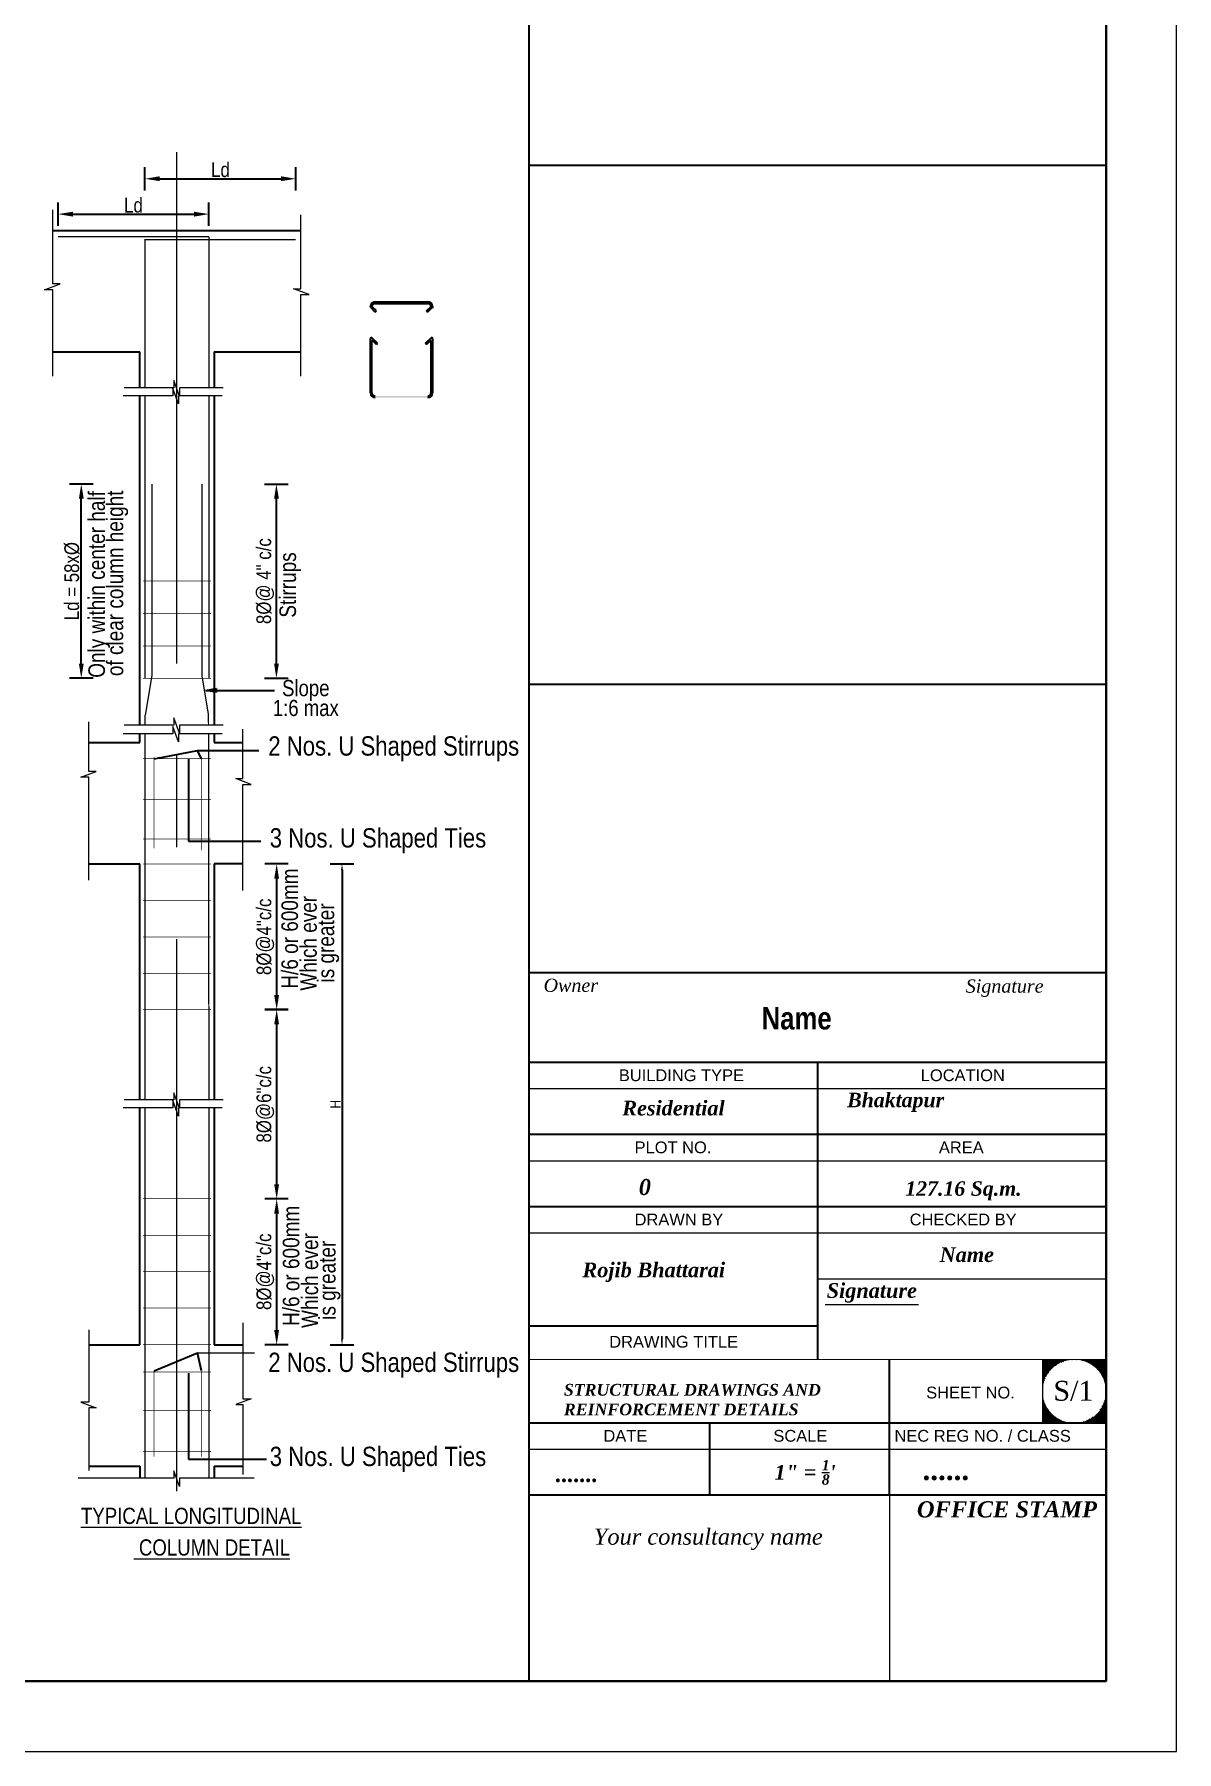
# Model space of a CAD drawing. Header units: inches. Extents: x 334224 to 340955, y 74691 to 79424.
# Drawn here: x 340179 to 340955, y 77179 to 78346 of the extents above; entities that cross this region are included whole.
import ezdxf
from ezdxf.enums import TextEntityAlignment as Align

# ---------------------------------------------------------------- set-up
doc = ezdxf.new("R2010")
doc.units = ezdxf.units.IN
doc.header["$MEASUREMENT"] = 0
doc.linetypes.add('CENTER2', pattern=[1.125, 0.75, -0.125, 0.125, -0.125])
doc.linetypes.add('HIDDEN', pattern=[0.375, 0.25, -0.125])
doc.layers.get('Defpoints').update_dxf_attribs({"lineweight": 0})
for name, color, linetype, lineweight in [('base line', 201, 'Continuous', 40), ('elevation', 151, 'Continuous', 5), ('Wall', 20, 'Continuous', 35)]:
    doc.layers.add(name, color=color, linetype=linetype, lineweight=lineweight)
for name, color, linetype in [('cl', 7, 'CENTER2'), ('dim', 1, 'Continuous'), ('elev', 1, 'Continuous'), ('HIDDENLINE', 1, 'HIDDEN'), ('SHEET B2', 7, 'Continuous'), ('text', 113, 'Continuous'), ('WALL2', 1, 'Continuous')]:
    doc.layers.add(name, color=color, linetype=linetype)
doc.styles.add('BLUE', font='')
doc.styles.add('dim', font='ARIALN.TTF')
doc.styles.add('Roman', font='times.ttf', dxfattribs={"height": 1})
doc.styles.get("Standard").update_dxf_attribs({"font": 'arial.ttf', "height": 9})
doc.styles.get('BLUE').set_extended_font_data('BluePrint')
doc.dimstyles.new('DET', dxfattribs={"dimtxt": 7, "dimasz": 4, "dimexe": 8, "dimexo": 0, "dimgap": 1, "dimtad": 1, "dimdec": 0, "dimlfac": -1, "dimrnd": 1, "dimzin": 0, "dimdsep": 46, "dimlunit": 4, "dimtxsty": 'dim', "dimcen": 0, "dimclrd": 256, "dimclre": 256, "dimclrt": 256, "dimadec": 0, "dimazin": 0, "dimtfac": 0.035714, "dimtdec": 0, "dimtix": 1, "dimtmove": 1, "dimatfit": 3, "dimfxl": 0, "dimtolj": 1, "dimtzin": 0, "dimarcsym": 0})
doc.dimstyles.new('DETAIL', dxfattribs={"dimtxt": 7, "dimasz": 4, "dimexe": 4, "dimexo": 0, "dimgap": 1, "dimtad": 1, "dimdec": 4, "dimrnd": 1, "dimzin": 0, "dimdsep": 46, "dimlunit": 4, "dimtxsty": 'dim', "dimcen": 0.0625, "dimclrd": 256, "dimclre": 256, "dimclrt": 256, "dimadec": 0, "dimazin": 0, "dimtfac": 0.010417, "dimtdec": 4, "dimtix": 1, "dimtmove": 1, "dimatfit": 3, "dimfxl": 0, "dimfrac": 2, "dimtolj": 1, "dimtzin": 0, "dimarcsym": 0})
doc.dimstyles.new('OUTER', dxfattribs={"dimtxt": 10, "dimasz": 10, "dimexe": 8, "dimexo": 0, "dimgap": 1, "dimtad": 1, "dimdec": 1, "dimrnd": 1, "dimzin": 0, "dimdsep": 46, "dimlunit": 4, "dimtxsty": 'dim', "dimcen": 0.0625, "dimclrd": 256, "dimclre": 256, "dimclrt": 256, "dimadec": 0, "dimazin": 0, "dimtfac": 0.010417, "dimtdec": 1, "dimtmove": 0, "dimatfit": 3, "dimfxl": 0, "dimfrac": 2, "dimtolj": 1, "dimtzin": 0, "dimarcsym": 0})

# ---------------------------------------------------------------- blocks, each defined once
blk = doc.blocks.new('*D200')
at = {"layer": 'Defpoints', "color": 0, "transparency": 16777216}
for p in [(-58524.6, -45701.5), (-58516.8, -45701.5), (-58516.8, -45830.1)]:
    blk.add_point(p, dxfattribs=at)
at = {"layer": 'dim', "lineweight": -2, "transparency": 16777216}
for p, q in [((-58516.8, -45701.5), (-58532.6, -45701.5)), ((-58524.6, -45820.1), (-58524.6, -45711.5)), ((-58516.8, -45830.1), (-58532.6, -45830.1))]:
    blk.add_line(p, q, dxfattribs=at)
at = {"layer": 'dim', "transparency": 16777216}
for points in [[(-58526.3, -45711.5), (-58523, -45711.5), (-58524.6, -45701.5)], [(-58526.3, -45820.1), (-58523, -45820.1), (-58524.6, -45830.1)]]:
    blk.add_solid(points, dxfattribs=at)
at = {"layer": 'dim', "transparency": 16777216, "insert": (-58532.3, -45765.8), "char_height": 10, "attachment_point": 5, "rotation": 90, "style": 'dim'}
blk.add_mtext('\\A1;8%%C@6"c/c', dxfattribs=at)
blk = doc.blocks.new('*D201')
at = {"layer": 'Defpoints', "color": 0, "transparency": 16777216}
for p in [(-58493.3, -45602.5), (-58493.3, -45929.2), (-58480.2, -45929.2)]:
    blk.add_point(p, dxfattribs=at)
at = {"layer": 'dim', "lineweight": -2, "transparency": 16777216}
for p, q in [((-58488.2, -45602.5), (-58472.2, -45602.5)), ((-58480.2, -45606.5), (-58480.2, -45925.2)), ((-58488.2, -45929.2), (-58472.2, -45929.2))]:
    blk.add_line(p, q, dxfattribs=at)
at = {"layer": 'dim', "transparency": 16777216}
for points in [[(-58480.9, -45606.5), (-58479.6, -45606.5), (-58480.2, -45602.5)], [(-58480.9, -45925.2), (-58479.6, -45925.2), (-58480.2, -45929.2)]]:
    blk.add_solid(points, dxfattribs=at)
at = {"layer": 'dim', "transparency": 16777216, "insert": (-58484.7, -45765.8), "char_height": 7, "attachment_point": 5, "rotation": 90, "style": 'dim'}
blk.add_mtext('\\A1;H', dxfattribs=at)
blk = doc.blocks.new('*D202')
at = {"layer": 'Defpoints', "color": 0, "transparency": 16777216}
for p in [(-58524.6, -45830.1), (-58516.8, -45830.1), (-58516.8, -45929.2)]:
    blk.add_point(p, dxfattribs=at)
at = {"layer": 'dim', "lineweight": -2, "transparency": 16777216}
for p, q in [((-58516.8, -45830.1), (-58532.6, -45830.1)), ((-58524.6, -45919.2), (-58524.6, -45840.1)), ((-58516.8, -45929.2), (-58532.6, -45929.2))]:
    blk.add_line(p, q, dxfattribs=at)
at = {"layer": 'dim', "transparency": 16777216}
for points in [[(-58526.3, -45840.1), (-58523, -45840.1), (-58524.6, -45830.1)], [(-58526.3, -45919.2), (-58523, -45919.2), (-58524.6, -45929.2)]]:
    blk.add_solid(points, dxfattribs=at)
at = {"layer": 'dim', "transparency": 16777216, "insert": (-58532.3, -45879.6), "char_height": 10, "attachment_point": 5, "rotation": 90, "style": 'dim'}
blk.add_mtext('\\A1;8%%c@4"c/c', dxfattribs=at)
blk = doc.blocks.new('*D203')
at = {"layer": 'Defpoints', "color": 0, "transparency": 16777216}
for p in [(-58524.6, -45602.5), (-58516.8, -45602.5), (-58516.8, -45701.6)]:
    blk.add_point(p, dxfattribs=at)
at = {"layer": 'dim', "lineweight": -2, "transparency": 16777216}
for p, q in [((-58516.8, -45602.5), (-58532.6, -45602.5)), ((-58524.6, -45691.6), (-58524.6, -45612.5)), ((-58516.8, -45701.6), (-58532.6, -45701.6))]:
    blk.add_line(p, q, dxfattribs=at)
at = {"layer": 'dim', "transparency": 16777216}
for points in [[(-58526.3, -45612.5), (-58523, -45612.5), (-58524.6, -45602.5)], [(-58526.3, -45691.6), (-58523, -45691.6), (-58524.6, -45701.6)]]:
    blk.add_solid(points, dxfattribs=at)
at = {"layer": 'dim', "transparency": 16777216, "insert": (-58532.3, -45652), "char_height": 10, "attachment_point": 5, "rotation": 90, "style": 'dim'}
blk.add_mtext('\\A1;8%%C@4"c/c', dxfattribs=at)
blk = doc.blocks.new('_Closed')
at = {"color": 0, "linetype": 'ByBlock', "lineweight": -2}
for p, q in [((-1, 0.17), (0, 0)), ((-1, 0.17), (-1, -0.17)), ((0, 0), (-1, -0.17)), ((0, 0), (-1, 0))]:
    blk.add_line(p, q, dxfattribs=at)
blk = doc.blocks.new('*D204')
at = {"layer": 'Defpoints', "color": 0, "transparency": 16777216}
for p in [(-58541.7, -45344.3), (-58524.8, -45344.3), (-58541.7, -45476.3)]:
    blk.add_point(p, dxfattribs=at)
at = {"layer": 'dim', "lineweight": -2, "transparency": 16777216}
for p, q in [((-58532.8, -45344.3), (-58516.8, -45344.3)), ((-58524.8, -45466.3), (-58524.8, -45354.3)), ((-58532.8, -45476.3), (-58516.8, -45476.3))]:
    blk.add_line(p, q, dxfattribs=at)
at = {"layer": 'dim', "transparency": 16777216}
for points in [[(-58526.4, -45354.3), (-58523.1, -45354.3), (-58524.8, -45344.3)], [(-58526.4, -45466.3), (-58523.1, -45466.3), (-58524.8, -45476.3)]]:
    blk.add_solid(points, dxfattribs=at)
at = {"layer": 'dim', "transparency": 16777216, "insert": (-58532.4, -45410.3), "char_height": 10, "attachment_point": 5, "rotation": 90, "style": 'dim'}
blk.add_mtext('\\A1;8%%c@ 4" c/c', dxfattribs=at)
blk = doc.blocks.new('*D205')
at = {"layer": 'Defpoints', "color": 0, "transparency": 16777216}
for p in [(-58657.4, -45344.3), (-58632.5, -45344.3), (-58632.5, -45476.3)]:
    blk.add_point(p, dxfattribs=at)
at = {"layer": 'dim', "lineweight": -2, "transparency": 16777216}
for p, q in [((-58649.4, -45344.3), (-58665.4, -45344.3)), ((-58657.4, -45466.3), (-58657.4, -45354.3)), ((-58649.4, -45476.3), (-58665.4, -45476.3))]:
    blk.add_line(p, q, dxfattribs=at)
at = {"layer": 'dim', "transparency": 16777216}
for points in [[(-58659, -45354.3), (-58655.7, -45354.3), (-58657.4, -45344.3)], [(-58659, -45466.3), (-58655.7, -45466.3), (-58657.4, -45476.3)]]:
    blk.add_solid(points, dxfattribs=at)
at = {"layer": 'dim', "transparency": 16777216, "insert": (-58663.7, -45410.3), "char_height": 10, "attachment_point": 5, "rotation": 90, "style": 'dim'}
blk.add_mtext('\\A1;Ld = 58x%%c', dxfattribs=at)
blk = doc.blocks.new('*D206')
at = {"layer": 'Defpoints', "color": 0, "transparency": 16777216}
for p in [(-58511.6, -45136.9), (-58614.1, -45148.2), (-58511.6, -45148.2)]:
    blk.add_point(p, dxfattribs=at)
at = {"layer": 'dim', "lineweight": -2, "transparency": 16777216}
for p, q in [((-58614.1, -45144.9), (-58614.1, -45128.9)), ((-58604.1, -45136.9), (-58521.6, -45136.9)), ((-58511.6, -45144.9), (-58511.6, -45128.9))]:
    blk.add_line(p, q, dxfattribs=at)
at = {"layer": 'dim', "transparency": 16777216}
for points in [[(-58604.1, -45135.2), (-58604.1, -45138.5), (-58614.1, -45136.9)], [(-58521.6, -45135.2), (-58521.6, -45138.5), (-58511.6, -45136.9)]]:
    blk.add_solid(points, dxfattribs=at)
at = {"layer": 'dim', "transparency": 16777216, "insert": (-58562.8, -45130.8), "char_height": 10, "attachment_point": 5, "style": 'dim'}
blk.add_mtext('\\A1;Ld', dxfattribs=at)
blk = doc.blocks.new('*D207')
at = {"layer": 'Defpoints', "color": 0, "transparency": 16777216}
for p in [(-58570.7, -45160.9), (-58673.1, -45170.9), (-58570.7, -45170.9)]:
    blk.add_point(p, dxfattribs=at)
at = {"layer": 'dim', "lineweight": -2, "transparency": 16777216}
for p, q in [((-58673.1, -45168.9), (-58673.1, -45152.9)), ((-58663.1, -45160.9), (-58580.7, -45160.9)), ((-58570.7, -45168.9), (-58570.7, -45152.9))]:
    blk.add_line(p, q, dxfattribs=at)
at = {"layer": 'dim', "transparency": 16777216}
for points in [[(-58663.1, -45159.3), (-58663.1, -45162.6), (-58673.1, -45160.9)], [(-58580.7, -45159.3), (-58580.7, -45162.6), (-58570.7, -45160.9)]]:
    blk.add_solid(points, dxfattribs=at)
at = {"layer": 'dim', "transparency": 16777216, "insert": (-58621.9, -45154.9), "char_height": 10, "attachment_point": 5, "style": 'dim'}
blk.add_mtext('\\A1;Ld', dxfattribs=at)
blk = doc.blocks.new('A$C3171196F')
at = {"ltscale": 0.5}
h = blk.add_hatch(color=256, dxfattribs=at)
h.paths.add_polyline_path([(260.44, 855.06, -0.4142136), (262.55, 852.95), (259.57, 849.96), (260.31, 849.22), (263.4, 852.3, 0.1989124), (263.6, 852.8), (263.6, 852.95, 0.4142136), (260.44, 856.11), (224.58, 856.11, 0.4142136), (221.42, 852.95), (221.42, 852.8, 0.1989124), (221.62, 852.3), (224.71, 849.22), (225.45, 849.96), (222.47, 852.95, -0.4142136), (224.58, 855.06)])
h.paths.add_polyline_path([(263.6, 831.07, 0.6681786), (262.4, 831.56), (258.82, 827.98), (259.57, 827.23), (261.95, 829.62, -0.6681786), (262.55, 829.37), (262.55, 794.28, -0.4142136), (260.44, 792.17), (224.58, 792.17, -0.4142136), (222.47, 794.28), (222.47, 829.37, -0.6681786), (223.07, 829.62), (225.45, 827.23), (226.2, 827.98), (222.62, 831.56, 0.6681786), (221.42, 831.07), (221.42, 794.28, 0.4142136), (224.58, 791.12), (260.44, 791.12, 0.4142136), (263.6, 794.28)])
for p, q in [((5.61, 904.71), (174.14, 904.71)), ((221.42, 852.8), (221.42, 852.95)), ((224.71, 849.22), (221.62, 852.3)), ((225.45, 849.96), (222.12, 853.29)), ((222.47, 852.95), (222.47, 852.95)), ((224.58, 856.11), (260.44, 856.11)), ((224.58, 855.06), (260.44, 855.06)), ((259.57, 849.96), (262.9, 853.29)), ((260.31, 849.22), (263.4, 852.3)), ((262.55, 852.95), (262.55, 852.95)), ((263.6, 852.8), (263.6, 852.95)), ((263.6, 852.95), (263.6, 851.89)), ((224.71, 849.22), (225.45, 849.96)), ((260.31, 849.22), (259.57, 849.96)), ((260.31, 849.22), (259.57, 849.96)), ((221.42, 794.28), (221.42, 831.07)), ((222.47, 794.28), (222.47, 829.37)), ((226.2, 827.98), (222.62, 831.56)), ((225.45, 827.23), (223.07, 829.62)), ((258.82, 827.98), (262.4, 831.56)), ((259.57, 827.23), (261.95, 829.62)), ((262.55, 829.37), (262.55, 794.28)), ((263.6, 831.07), (263.6, 794.28)), ((5.61, 822.17), (64.64, 822.17)), ((64.64, 797.69), (64.64, 822.17)), ((115.27, 822.17), (174.14, 822.17)), ((115.27, 822.17), (115.27, 797.67)), ((225.45, 827.23), (226.2, 827.98)), ((259.57, 827.23), (258.82, 827.98)), ((64.64, 568.56), (64.64, 792.35)), ((115.27, 792.33), (115.27, 568.54)), ((64.64, 556.75), (64.64, 562.68)), ((115.27, 562.65), (115.27, 556.75)), ((29.78, 556.75), (64.64, 556.75)), ((115.27, 556.75), (134.81, 556.75)), ((29.78, 474.21), (64.64, 474.21)), ((64.64, 313.82), (64.64, 474.21)), ((115.27, 474.21), (115.27, 313.79)), ((134.81, 474.21), (115.27, 474.21)), ((64.64, 147.51), (64.64, 308.48)), ((115.27, 308.45), (115.27, 147.51)), ((29.78, 147.51), (64.64, 147.51)), ((115.27, 147.51), (134.81, 147.51)), ((29.78, 64.97), (64.64, 64.97)), ((64.64, 64.97), (64.64, 56.76)), ((115.27, 64.97), (134.81, 64.97)), ((115.27, 64.97), (115.27, 56.59))]:
    blk.add_line(p, q)
at = {"color": 7}
blk.add_line((116.85, 592.13), (156.15, 592.13), dxfattribs=at)
at = {"color": 4}
blk.add_line((97.87, 545.65), (97.87, 519.6), dxfattribs=at)
for points, const_width in [([(9.2, 900.49), (111.65, 900.49)], 0.904), ([(68.26, 797.69), (68.26, 898.38), (75.92, 898.38)], 0.904), ([(68.26, 898.38), (170.71, 898.38)], 0.904), ([(111.65, 900.49), (111.65, 797.67)], 0.904), ([(68.26, 600.32), (68.26, 792.35)], 0.904), ([(111.65, 792.33), (111.65, 600.32)], 0.904), ([(68.52, 575.38), (73.04, 602.5), (73.04, 732.38)], 0.904), ([(111.39, 575.38), (106.87, 602.5), (106.87, 732.38)], 0.904), ([(66.9, 666.35), (113.01, 666.35)], 0.452), ([(66.9, 644.34), (113.01, 644.34)], 0.452), ([(66.9, 622.33), (113.01, 622.33)], 0.452), ([(66.9, 600.32), (113.01, 600.32)], 0.452), ([(68.26, 568.56), (68.26, 575.38)], 0.904), ([(111.39, 575.38), (111.4, 568.54)], 0.904), ([(68.26, 313.82), (68.26, 562.68)], 0.904), ([(111.41, 562.65), (111.7, 313.79)], 0.904), ([(66.9, 545.65), (113.01, 545.65)], 0.452), ([(74.37, 546.93), (74.37, 484.7)], 0.452), ([(106.7, 546.93), (106.7, 483.38)], 0.452), ([(66.9, 518.18), (113.01, 518.18)], 0.452), ([(66.9, 491.09), (113.01, 491.09)], 0.452), ([(66.9, 474.15), (113.01, 474.15)], 0.452), ([(66.9, 449.39), (113.01, 449.39)], 0.452), ([(66.9, 424.63), (113.01, 424.63)], 0.452), ([(66.9, 399.87), (113.01, 399.87)], 0.452), ([(66.9, 375.16), (113.01, 375.16)], 0.452), ([(66.9, 375.1), (113.01, 375.1)], 0.452), ([(68.26, 56.76), (68.26, 308.48)], 0.904), ([(111.65, 308.45), (111.65, 56.74)], 0.904), ([(66.9, 246.62), (113.01, 246.62)], 0.452), ([(66.9, 221.85), (113.01, 221.85)], 0.452), ([(66.9, 197.09), (113.01, 197.09)], 0.452), ([(66.9, 172.33), (113.01, 172.33)], 0.452), ([(66.9, 147.57), (113.01, 147.57)], 0.452), ([(66.9, 128.99), (113.01, 128.99)], 0.452), ([(74.37, 129.67), (74.37, 71.49)], 0.452), ([(106.7, 129.67), (106.7, 71.49)], 0.452), ([(66.9, 102.71), (113.01, 102.71)], 0.452), ([(66.9, 74.95), (113.01, 74.95)], 0.452)]:
    blk.add_lwpolyline(points, dxfattribs=dict(const_width=const_width))
for centre, radius, start, end in [((224.58, 852.95), 3.16, 90, 180), ((222.12, 852.8), 0.703, 180, 225), ((224.58, 852.95), 2.11, 90, 180), ((260.44, 852.95), 3.16, 0, 90), ((260.44, 852.95), 3.16, 0, 90), ((260.44, 852.95), 2.11, 0, 90), ((260.44, 852.95), 2.11, 0, 90), ((262.9, 852.8), 0.703, 315, 0), ((222.12, 831.07), 0.703, 45, 180), ((222.82, 829.37), 0.352, 45, 180), ((262.2, 829.37), 0.352, 0, 135), ((262.9, 831.07), 0.703, 0, 135), ((224.58, 794.28), 3.16, 180, 270), ((224.58, 794.28), 2.11, 180, 270), ((260.44, 794.28), 2.11, 270, 0), ((260.44, 794.28), 3.16, 270, 0)]:
    blk.add_arc(centre, radius, start, end)
at = {"layer": 'cl', "ltscale": 500}
blk.add_line((89.95, 47.99), (89.95, 957.89), dxfattribs=at)
at = {"layer": 'text'}
blk.add_line((104.02, 141.94), (142.56, 141.94), dxfattribs=at)
at = {"layer": 'WALL2'}
for points in [[(5.58, 805.67), (5.58, 864.38), (0, 864.38), (10.52, 868.29), (5.61, 868.29), (5.61, 918.62)], [(174.17, 805.67), (174.17, 861.13), (179.75, 861.13), (169.23, 865.04), (174.14, 865.04), (174.14, 915.37)], [(120.77, 792.33), (91.02, 792.33), (91.02, 786.75), (87.11, 797.27), (87.11, 792.35), (53.46, 792.35)], [(121.39, 797.67), (91.65, 797.67), (91.65, 792.09), (87.74, 802.61), (87.74, 797.69), (54.09, 797.69)], [(121.39, 568.54), (91.65, 568.54), (91.65, 562.96), (87.74, 573.48), (87.74, 568.56), (54.09, 568.56)], [(30.13, 463.2), (30.13, 533.1), (24.55, 533.1), (35.07, 537.01), (30.16, 537.01), (30.16, 570.66)], [(120.77, 562.65), (91.02, 562.65), (91.02, 557.07), (87.11, 567.59), (87.11, 562.68), (53.46, 562.68)], [(134.81, 456.22), (134.81, 528.23), (140.39, 528.23), (129.87, 532.14), (134.78, 532.14), (134.78, 565.79)], [(121.39, 313.79), (91.65, 313.79), (91.65, 308.21), (87.74, 318.73), (87.74, 313.82), (54.09, 313.82)], [(120.77, 308.45), (91.02, 308.45), (91.02, 302.87), (87.11, 313.39), (87.11, 308.48), (53.46, 308.48)], [(30.13, 157.51), (30.13, 108.48), (24.55, 108.48), (35.07, 104.57), (30.16, 104.57), (30.16, 61.94)], [(134.81, 162.38), (134.81, 110.68), (140.39, 110.68), (129.87, 106.77), (134.78, 106.77), (134.78, 59.26)], [(142.47, 56.74), (91.65, 56.74), (91.65, 51.16), (87.74, 61.68), (87.74, 56.76), (22.79, 56.76)]]:
    blk.add_lwpolyline(points, dxfattribs=at)
at = {"color": 7, "xscale": 7.232142857144935, "yscale": 7.232142857144935, "zscale": 7.232142857144935, "rotation": 180}
blk.add_blockref('_Closed', (109.62, 592.13), dxfattribs=at)
at = {"layer": 'text', "style": 'dim'}
for s, p in [('Only within center half', (41.02, 600.69)), ('of clear column height', (53.42, 601.82)), ('Stirrups', (170.84, 641.53)), ('H/6 or 600mm', (172.19, 389.44)), ('Which ever', (184.94, 388.04)), ('is greater', (196.8, 393.62)), ('H/6 or 600mm', (173.1, 160.25)), ('Which ever', (185.86, 158.85)), ('is greater', (197.71, 164.43))]:
    blk.add_text(s, height=11.25, rotation=90, dxfattribs=at).set_placement(p)
for s, p in [('Slope', (177.51, 592.31)), ('1:6 max', (177.51, 580.19))]:
    blk.add_text(s, height=11.005, dxfattribs=at).set_placement(p, align=Align.MIDDLE)
for s, height, p in [('2 Nos. U Shaped Stirrups', 13.125, (152.02, 547.79)), ('3 Nos. U Shaped Ties', 13.125, (153, 485.32)), ('2 Nos. U Shaped Stirrups', 13.125, (152.02, 128.97)), ('3 Nos. U Shaped Ties', 13.125, (153, 65.03)), ('%%uTYPICAL LONGITUDINAL', 11.05, (24.74, 25.66)), ('%%u COLUMN DETAIL', 11.05, (60.59, 4.19))]:
    blk.add_text(s, height=height, dxfattribs=at).set_placement(p)
at = {"layer": 'dim', "color": 7}
for base, p1, p2, picture, middle in [((170.71, 939.79), (68.26, 928.48), (170.71, 928.48), '*D206', (119.49, 945.87)), ((111.65, 915.72), (9.2, 905.76), (111.65, 905.76), '*D207', (60.42, 921.8))]:
    dim = blk.add_linear_dim(base=base, p1=p1, p2=p2, text='Ld', dimstyle='OUTER', dxfattribs=at)
    dim.commit()
    dim.dimension.update_dxf_attribs({"geometry": picture, "text_midpoint": middle, "insert": (58682.33, 46076.66)})
for base, p1, p2, text, dimstyle, picture, middle in [((24.97, 732.38), (49.8, 600.32), (49.8, 732.38), 'Ld = 58x%%c', 'OUTER', '*D205', (18.59, 666.35)), ((157.56, 732.38), (140.64, 600.32), (140.64, 732.38), '8%%c@ 4" c/c', 'OUTER', '*D204', (149.91, 666.35)), ((157.71, 474.21), (165.49, 375.1), (165.49, 474.21), '8%%C@4"c/c', 'OUTER', '*D203', (150.05, 424.66)), ((202.11, 147.51), (189.07, 474.21), (189.07, 147.51), 'H', 'DET', '*D201', (197.61, 310.86)), ((157.71, 375.16), (165.49, 246.56), (165.49, 375.16), '8%%C@6"c/c', 'OUTER', '*D200', (150.05, 310.86)), ((157.71, 246.56), (165.49, 147.51), (165.49, 246.56), '8%%c@4"c/c', 'OUTER', '*D202', (150.05, 197.03))]:
    dim = blk.add_linear_dim(base=base, p1=p1, p2=p2, angle=90, text=text, dimstyle=dimstyle, dxfattribs=at)
    dim.commit()
    dim.dimension.update_dxf_attribs({"geometry": picture, "text_midpoint": middle, "insert": (58682.33, 46076.66)})
at = {"layer": 'dim', "ltscale": 0.5}
for points in [[(74.37, 545.65), (104.02, 551.18), (145.63, 551.18)], [(106.7, 545.65), (104.02, 551.18)], [(97.87, 545.65), (97.87, 489.71), (146.96, 489.71)]]:
    blk.add_leader(points, dimstyle='DETAIL', override={"dimscale": 1}, dxfattribs=at)
at = {"layer": 'text'}
for points, override in [([(74.37, 129.67), (104.02, 141.94)], {"dimscale": 1, "dimtxt": 9, "dimasz": 4, "dimdec": 1, "dimtxsty": 'Standard', "dimclrt": 5, "dimtdec": 1}), ([(106.7, 129.67), (104.02, 141.94)], {"dimscale": 1, "dimtxt": 9, "dimdec": 1, "dimtxsty": 'Standard', "dimclrt": 5, "dimtdec": 1}), ([(97.87, 128.1), (97.87, 69.7), (150.74, 69.7)], {"dimscale": 1, "dimtxt": 9, "dimasz": 4, "dimdec": 1, "dimtxsty": 'Standard', "dimclrt": 5, "dimtdec": 1})]:
    blk.add_leader(points, dimstyle='DETAIL', override=override, dxfattribs=at)
blk = doc.blocks.new('Complete project')
at = {"color": 3, "lineweight": 20}
for p, q in [((340864.0202, 77445.67742), (340864.26817, 77445.92538)), ((340864.0202, 77444.88192), (340865.06366, 77445.92538)), ((340864.0202, 77444.08643), (340865.85916, 77445.92538)), ((340864.0202, 77443.29093), (340866.65465, 77445.92538)), ((340864.0202, 77442.49544), (340867.45015, 77445.92538)), ((340864.0202, 77441.69994), (340868.24564, 77445.92538)), ((340864.0202, 77440.90445), (340869.04114, 77445.92538)), ((340864.0202, 77440.10895), (340869.83663, 77445.92538)), ((340864.0202, 77439.31346), (340870.63213, 77445.92538)), ((340864.0202, 77438.51796), (340871.42762, 77445.92538)), ((340864.0202, 77437.72247), (340872.22312, 77445.92538)), ((340864.0202, 77436.92697), (340873.01861, 77445.92538)), ((340864.0202, 77436.13148), (340873.81411, 77445.92538)), ((340864.0202, 77435.33598), (340874.6096, 77445.92538)), ((340864.0202, 77434.54049), (340875.4051, 77445.92538)), ((340864.0202, 77433.74499), (340876.20059, 77445.92538)), ((340864.0202, 77445.92538), (340864.0202, 77402.72538)), ((340872.74634, 77441.67564), (340876.99609, 77445.92538)), ((340875.01356, 77443.14736), (340877.79158, 77445.92538)), ((340876.63467, 77443.97297), (340878.58708, 77445.92538)), ((340877.99824, 77444.54105), (340879.38258, 77445.92538)), ((340879.21001, 77444.95733), (340880.17807, 77445.92538)), ((340880.31752, 77445.26933), (340880.97357, 77445.92538)), ((340881.34706, 77445.50339), (340881.76906, 77445.92538)), ((340882.31505, 77445.67588), (340882.56456, 77445.92538)), ((340883.23251, 77445.79784), (340883.36005, 77445.92538)), ((340884.10731, 77445.87715), (340884.15555, 77445.92538)), ((340884.9453, 77445.91964), (340884.95104, 77445.92538)), ((340886.52776, 77445.91112), (340886.54203, 77445.92538)), ((340887.27859, 77445.86644), (340887.33753, 77445.92538)), ((340888.00572, 77445.79808), (340888.13302, 77445.92538)), ((340888.71108, 77445.70795), (340888.92852, 77445.92538)), ((340889.39627, 77445.59764), (340889.72401, 77445.92538)), ((340890.06264, 77445.46852), (340890.51951, 77445.92538)), ((340890.71137, 77445.32175), (340891.315, 77445.92538)), ((340891.34345, 77445.15834), (340892.1105, 77445.92538)), ((340891.95975, 77444.97914), (340892.90599, 77445.92538)), ((340892.56102, 77444.78492), (340893.70149, 77445.92538)), ((340893.14793, 77444.57633), (340894.49698, 77445.92538)), ((340893.72105, 77444.35396), (340895.29248, 77445.92538)), ((340894.2809, 77444.11831), (340896.08797, 77445.92538)), ((340894.82792, 77443.86983), (340896.88347, 77445.92538)), ((340895.36251, 77443.60893), (340897.67896, 77445.92538)), ((340895.88501, 77443.33594), (340898.47446, 77445.92538)), ((340896.39574, 77443.05117), (340899.26995, 77445.92538)), ((340896.89497, 77442.7549), (340900.06545, 77445.92538)), ((340897.38292, 77442.44736), (340900.86094, 77445.92538)), ((340897.8598, 77442.12875), (340901.65644, 77445.92538)), ((340898.32579, 77441.79924), (340902.45193, 77445.92538)), ((340898.78103, 77441.45898), (340903.24743, 77445.92538)), ((340899.22564, 77441.1081), (340904.04292, 77445.92538)), ((340899.65972, 77440.74669), (340904.83842, 77445.92538)), ((340900.08336, 77440.37483), (340905.63391, 77445.92538)), ((340900.49659, 77439.99256), (340906.42941, 77445.92538)), ((340900.89946, 77439.59993), (340907.2202, 77445.92068)), ((340901.29196, 77439.19695), (340907.2202, 77445.12519)), ((340901.6741, 77438.78359), (340907.2202, 77444.32969)), ((340902.04584, 77438.35984), (340907.2202, 77443.53419)), ((340902.40713, 77437.92563), (340907.2202, 77442.7387)), ((340902.75788, 77437.48089), (340907.2202, 77441.9432)), ((340903.09801, 77437.02552), (340907.2202, 77441.14771)), ((340903.42739, 77436.55941), (340907.2202, 77440.35221)), ((340903.74588, 77436.0824), (340907.2202, 77439.55672)), ((340864.0202, 77432.9495), (340868.26995, 77437.19924)), ((340864.0202, 77432.154), (340866.79823, 77434.93203)), ((340864.0202, 77431.3585), (340865.97261, 77433.31092)), ((340864.0202, 77430.56301), (340865.40453, 77431.94734)), ((340864.0202, 77429.76751), (340864.98826, 77430.73557)), ((340864.0202, 77428.97202), (340864.67625, 77429.62807)), ((340864.0202, 77428.17652), (340864.4422, 77428.59852)), ((340904.05329, 77435.59431), (340907.2202, 77438.76122)), ((340904.34943, 77435.09495), (340907.2202, 77437.96573)), ((340904.63405, 77434.58409), (340907.2202, 77437.17023)), ((340904.9069, 77434.06144), (340907.2202, 77436.37474)), ((340905.16766, 77433.5267), (340907.2202, 77435.57924)), ((340905.41599, 77432.97954), (340907.2202, 77434.78375)), ((340905.65148, 77432.41953), (340907.2202, 77433.98825)), ((340905.8737, 77431.84625), (340907.2202, 77433.19276)), ((340906.08212, 77431.25918), (340907.2202, 77432.39726)), ((340906.27617, 77430.65773), (340907.2202, 77431.60177)), ((340906.45518, 77430.04125), (340907.2202, 77430.80627)), ((340906.6184, 77429.40898), (340907.2202, 77430.01078)), ((340906.76497, 77428.76005), (340907.2202, 77429.21528)), ((340906.89387, 77428.09346), (340907.2202, 77428.41979)), ((340864.0202, 77427.38103), (340864.26971, 77427.63054)), ((340864.0202, 77426.58553), (340864.14774, 77426.71308)), ((340864.0202, 77425.79004), (340864.06843, 77425.83827)), ((340864.0202, 77424.99454), (340864.02594, 77425.00028)), ((340864.0202, 77423.40355), (340864.03447, 77423.41782)), ((340864.0202, 77422.60806), (340864.07914, 77422.667)), ((340864.0202, 77421.81256), (340864.1475, 77421.93986)), ((340864.0202, 77421.01707), (340864.23764, 77421.23451)), ((340864.0202, 77420.22157), (340864.34795, 77420.54932)), ((340864.0202, 77419.42608), (340864.47706, 77419.88294)), ((340864.0202, 77418.63058), (340864.62383, 77419.23421)), ((340864.0202, 77417.83509), (340864.78725, 77418.60213)), ((340864.0202, 77417.03959), (340864.96644, 77417.98584)), ((340864.0202, 77416.2441), (340865.16067, 77417.38456)), ((340864.0202, 77415.4486), (340865.36925, 77416.79766)), ((340864.0202, 77414.65311), (340865.59163, 77416.22453)), ((340904.42999, 77413.69715), (340907.2202, 77416.48736)), ((340905.25984, 77415.3225), (340907.2202, 77417.28286)), ((340905.83017, 77416.68832), (340907.2202, 77418.07835)), ((340906.24789, 77417.90154), (340907.2202, 77418.87385)), ((340906.56096, 77419.0101), (340907.2202, 77419.66934)), ((340906.79582, 77420.04046), (340907.2202, 77420.46484)), ((340906.96897, 77421.0091), (340907.2202, 77421.26033)), ((340907.00395, 77427.40804), (340907.2202, 77427.62429)), ((340907.09148, 77421.9271), (340907.2202, 77422.05583)), ((340907.09384, 77426.70244), (340907.2202, 77426.8288)), ((340907.16193, 77425.97503), (340907.2202, 77426.0333)), ((340907.17126, 77422.80238), (340907.2202, 77422.85132)), ((340907.20631, 77425.22392), (340907.2202, 77425.23781)), ((340907.21415, 77423.64077), (340907.2202, 77423.64682)), ((340864.0202, 77413.85761), (340865.82728, 77415.66469)), ((340864.0202, 77413.06212), (340866.07575, 77415.11767)), ((340864.0202, 77412.26662), (340866.33666, 77414.58308)), ((340864.0202, 77411.47113), (340866.60965, 77414.06057)), ((340864.0202, 77410.67563), (340866.89441, 77413.54984)), ((340864.0202, 77409.88014), (340867.19068, 77413.05062)), ((340864.0202, 77409.08464), (340867.49823, 77412.56267)), ((340864.0202, 77408.28915), (340867.81684, 77412.08578)), ((340864.0202, 77407.49365), (340868.14635, 77411.6198)), ((340864.0202, 77406.69816), (340868.4866, 77411.16456)), ((340864.0202, 77405.90266), (340868.83748, 77410.71995)), ((340864.0202, 77405.10717), (340869.19889, 77410.28586)), ((340864.0202, 77404.31167), (340869.57076, 77409.86223)), ((340864.0202, 77403.51618), (340869.95302, 77409.44899)), ((340864.0249, 77402.72538), (340870.34565, 77409.04613)), ((340864.8204, 77402.72538), (340870.74864, 77408.65362)), ((340865.61589, 77402.72538), (340871.16199, 77408.27148)), ((340866.41139, 77402.72538), (340871.58575, 77407.89974)), ((340867.20689, 77402.72538), (340872.01996, 77407.53846)), ((340868.00238, 77402.72538), (340872.4647, 77407.1877)), ((340868.79788, 77402.72538), (340872.92006, 77406.84757)), ((340869.59337, 77402.72538), (340873.38618, 77406.51819)), ((340870.38887, 77402.72538), (340873.86319, 77406.19971)), ((340871.18436, 77402.72538), (340874.35127, 77405.8923)), ((340871.97986, 77402.72538), (340874.85063, 77405.59616)), ((340872.77535, 77402.72538), (340875.3615, 77405.31153)), ((340873.57085, 77402.72538), (340875.88415, 77405.03868)), ((340874.36634, 77402.72538), (340876.41888, 77404.77792)), ((340875.16184, 77402.72538), (340876.96605, 77404.5296)), ((340892.66273, 77402.72538), (340894.62309, 77404.68574)), ((340893.45822, 77402.72538), (340896.24844, 77405.5156)), ((340894.25372, 77402.72538), (340898.53075, 77407.00242)), ((340895.04921, 77402.72538), (340907.2202, 77414.89637)), ((340895.84471, 77402.72538), (340907.2202, 77414.10088)), ((340896.6402, 77402.72538), (340907.2202, 77413.30538)), ((340897.4357, 77402.72538), (340907.2202, 77412.50988)), ((340898.2312, 77402.72538), (340907.2202, 77411.71439)), ((340899.02669, 77402.72538), (340907.2202, 77410.91889)), ((340899.82219, 77402.72538), (340907.2202, 77410.1234)), ((340900.61768, 77402.72538), (340907.2202, 77409.3279)), ((340901.41318, 77402.72538), (340907.2202, 77408.53241)), ((340902.20867, 77402.72538), (340907.2202, 77407.73691)), ((340902.94317, 77411.41483), (340907.2202, 77415.69187)), ((340903.00417, 77402.72538), (340907.2202, 77406.94142)), ((340903.79966, 77402.72538), (340907.2202, 77406.14592)), ((340904.59516, 77402.72538), (340907.2202, 77405.35043)), ((340905.39065, 77402.72538), (340907.2202, 77404.55493)), ((340875.95733, 77402.72538), (340877.52605, 77404.2941)), ((340876.75283, 77402.72538), (340878.09933, 77404.07189)), ((340877.54832, 77402.72538), (340878.68641, 77403.86347)), ((340878.34382, 77402.72538), (340879.28785, 77403.66942)), ((340879.13931, 77402.72538), (340879.90433, 77403.4904)), ((340879.93481, 77402.72538), (340880.5366, 77403.32718)), ((340880.7303, 77402.72538), (340881.18553, 77403.18062)), ((340881.5258, 77402.72538), (340881.85213, 77403.05171)), ((340882.32129, 77402.72538), (340882.53754, 77402.94163)), ((340883.11679, 77402.72538), (340883.24315, 77402.85175)), ((340883.91228, 77402.72538), (340883.97055, 77402.78365)), ((340884.70778, 77402.72538), (340884.72167, 77402.73927)), ((340886.29877, 77402.72538), (340886.30481, 77402.73143)), ((340887.09426, 77402.72538), (340887.14321, 77402.77433)), ((340887.88976, 77402.72538), (340888.01848, 77402.85411)), ((340888.68525, 77402.72538), (340888.93649, 77402.97662)), ((340889.48075, 77402.72538), (340889.90513, 77403.14976)), ((340890.27624, 77402.72538), (340890.93549, 77403.38463)), ((340891.07174, 77402.72538), (340892.04405, 77403.69769)), ((340891.86723, 77402.72538), (340893.25727, 77404.11542)), ((340906.18615, 77402.72538), (340907.2202, 77403.75944)), ((340906.98164, 77402.72538), (340907.2202, 77402.96394))]:
    blk.add_line(p, q, dxfattribs=at)
at = {"layer": 'base line'}
blk.add_lwpolyline([(337924.5002, 79375.91177), (340907.2202, 79375.91177), (340907.2202, 77227.43177), (337924.5002, 77227.43177)], close=True, dxfattribs=at)
at = {"layer": 'Defpoints', "ltscale": 0.5}
blk.add_lwpolyline([(337780.5002, 77179.43177), (340955.2202, 77179.43177), (340955.2202, 79423.91177), (337780.5002, 79423.91177)], close=True, dxfattribs=at)
at = {"layer": 'elev', "ltscale": 0.5}
for p, q in [((340907.2202, 77629.75847), (340515.2202, 77629.75847)), ((340907.2202, 77580.75847), (340515.2202, 77580.75847)), ((340907.2202, 77531.75847), (340515.2202, 77531.75847)), ((340907.2202, 77384.75847), (340515.2202, 77384.75847))]:
    blk.add_line(p, q, dxfattribs=at)
at = {"layer": 'elevation', "ltscale": 0.5}
blk.add_line((340907.2202, 77647.72538), (340515.2202, 77647.72538), dxfattribs=at)
at = {"layer": 'HIDDENLINE', "linetype": 'ByBlock'}
for p, q in [((340711.2202, 77500.72538), (340907.2202, 77500.72538)), ((340716.42693, 77483.28757), (340779.84434, 77483.28757))]:
    blk.add_line(p, q, dxfattribs=at)
at = {"layer": 'HIDDENLINE', "color": 4, "linetype": 'ByBlock'}
for p, q in [((340515.2202, 77446.16865), (340907.2202, 77445.92068)), ((340760.2202, 77353.72538), (340760.2202, 77227.43177))]:
    blk.add_line(p, q, dxfattribs=at)
at = {"layer": 'SHEET B2', "color": 3, "lineweight": 20}
blk.add_line((340907.2202, 77402.72538), (340907.2202, 77445.92538), dxfattribs=at)
at = {"layer": 'Wall', "ltscale": 0.5}
for p, q in [((340515.2202, 77227.43177), (340515.2202, 79375.91177)), ((340515.2202, 78257.51177), (340907.2202, 78257.51177)), ((340515.2202, 77904.71177), (340907.2202, 77904.71177)), ((340515.2202, 77708.83775), (340907.2202, 77708.83775)), ((340907.2202, 77647.72538), (340515.2202, 77647.72538)), ((340711.2202, 77647.72538), (340711.2202, 77446.04466)), ((340907.2202, 77598.72538), (340515.2202, 77598.72538)), ((340907.2202, 77549.72538), (340515.2202, 77549.72538)), ((340711.2202, 77468.49782), (340515.2202, 77468.49782)), ((340760.2202, 77353.72538), (340760.2202, 77446.01367)), ((340907.2202, 77402.72538), (340515.2202, 77402.72538)), ((340637.7202, 77402.72538), (340637.7202, 77353.72538)), ((340907.2202, 77353.72538), (340515.2202, 77353.72538))]:
    blk.add_line(p, q, dxfattribs=at)
at = {"layer": 'Wall', "lineweight": 30, "ltscale": 0.5}
blk.add_line((340515.2202, 77904.71177), (340907.2202, 77904.71177), dxfattribs=at)
at = {"color": 1}
blk.add_blockref('A$C3171196F', (340186.00522, 77308.47701), dxfattribs=at)
at = {"color": 3, "lineweight": 20, "style": 'Roman'}
blk.add_text('S/1', height=13.5, dxfattribs=at).set_placement((340871.48116, 77417.90225))
at = {"layer": 'text', "ltscale": 36, "style": 'BLUE'}
for s, insert, char_height, width, attachment_point in [('{\\fTimes New Roman|b0|i1|c0|p18;Owner}', (340525.0984, 77704.68805), 9, 72.6650059, 1), ('{\\fTimes New Roman|b0|i1|c0|p18;Signature}', (340811.93645, 77704.16728), 9, 40, 1), ('{\\fTechnicBold|b0|i0|c2|p2;Name}', (340697.03403, 77677.69028), 15.2624561, 412.1414926, 5), ('{\\fArial|b0|i0|c0|p34;BUILDING TYPE}', (340576.20662, 77643.05492), 8, 114.6381785, 1), ('{\\fArial|b0|i0|c0|p34;LOCATION}', (340781.36838, 77643.05492), 8, 88.4620831, 1), ('{\\fTimes New Roman|b1|i1|c0|p18;Bhaktapur}', (340731.34071, 77627.18108), 9.8115789, 183.7498813, 1), ('{\\fTimes New Roman|b1|i1|c0|p18;Residential}', (340578.48049, 77621.75052), 10, 88.5, 1), ('{\\fArial|b0|i0|c0|p34;PLOT NO.}', (340586.92476, 77594.05492), 8, 115.809648, 1), ('{\\fArial|b0|i0|c0|p34;AREA}', (340793.68082, 77594.05492), 8, 88.4620831, 1), ('{\\fTimes New Roman|b1|i1|c0|p18;0}', (340589.78129, 77568.57059), 10.9017544, 77.5895683, 1), ('{\\fTimes New Roman|b1|i1|c0|p18;127.16 Sq.m.}', (340770.82949, 77566.99998), 9.8115789, 100.2961404, 1), ('{\\fArial|b0|i0|c0|p34;DRAWN BY}', (340586.92476, 77545.05492), 8, 115.809648, 1), ('{\\fArial|b0|i0|c0|p34;CHECKED BY}', (340773.81942, 77545.05492), 8, 88.4620831, 1), ('{\\fTimes New Roman|b1|i1|c0|p18;Name}', (340812.63607, 77522.17913), 10, 162.4317463, 2), ('{\\fTimes New Roman|b1|i1|c0|p18;Rojib Bhattarai}', (340599.92978, 77511.78767), 10, 162.4317463, 2), ('{\\fTimes New Roman|b1|i1|c0|p18;Signature}', (340748.098, 77497.81133), 10, 156.1504907, 2), ('{\\fArial|b0|i0|c0|p34;DRAWING TITLE}', (340569.68323, 77461.96308), 8, 115.809648, 1), ('{\\fTimes New Roman|b1|i1|c0|p18; STRUCTURAL DRAWINGS AND\\P REINFORCEMENT DETAILS}', (340535.83126, 77429.32235), 8, 299, 1), ('{\\fArial|b0|i0|c0|p34;SHEET NO.}', (340785.04609, 77427.45627), 8, 88.4620831, 1), ('{\\fArial|b0|i0|c0|p34;DATE}', (340565.72775, 77398.05492), 8, 128.3953493, 1), ('{\\fArial|b0|i0|c0|p34;SCALE}', (340681.21526, 77398.05492), 8, 128.3953493, 1), ('{\\fArial|b0|i0|c0|p34;NEC REG NO. / CLASS }', (340763.48222, 77398.05492), 8, 143.2036472, 1), ('\\A1;{\\fTimes New Roman|b1|i1|c0|p18;1" = \\H0.7x;\\S1/8;\\H1.429x;\'}', (340682.01486, 77377.61977), 10, 129.7156473, 1), ('\\A1;{\\fTimes New Roman|b1|i1|c0|p18;.......}', (340533.32112, 77373.54151), 10.9017544, 141.4128127, 1), ('{\\fTimes New Roman|b1|i1|c0|p18;......}', (340783.29875, 77377.97915), 14, 129.7156473, 1), ('{\\fTimes New Roman|b1|i1|c0|p18;OFFICE STAMP}', (340839.90109, 77349.60167), 11, 130.6405479, 2), ('{\\fTimes New Roman|b1|i1|c0|p18; \\fTimes New Roman|b0|i1|c0|p18;\\H0.9141x;Your consultancy name}', (340634.72311, 77331.04243), 12, 239.2250966, 2)]:
    blk.add_mtext(s, dxfattribs=dict(at, insert=insert, char_height=char_height, width=width, attachment_point=attachment_point))

msp = doc.modelspace()

# ---------------------------------------------------------------- block references
at = {"layer": 'Wall', "linetype": 'ByBlock'}
msp.add_blockref('Complete project', (0, 0), dxfattribs=at)

doc.saveas('drawing.dxf')
